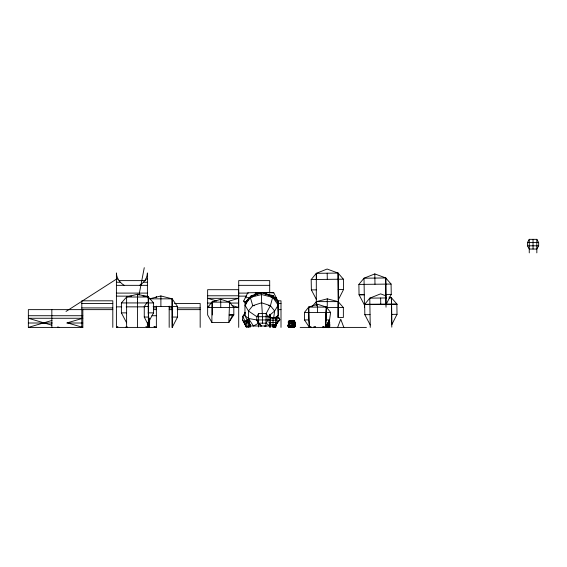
<?xml version="1.0" encoding="UTF-8"?>
<svg xmlns="http://www.w3.org/2000/svg" width="567" height="567" viewBox="0 0 567 567"><rect width="100%" height="100%" fill="white"/><g stroke="black" fill="none" stroke-linecap="round" stroke-linejoin="round"><path stroke-width="0.85" d="M126.611 327.372L126.611 322.793L121.388 312.864L121.395 302.934L126.618 297.009L137.498 294.23L148.37 297.009L153.593 302.934L153.586 312.864L149.043 321.078L149.043 327.365L148.37 327.471L148.37 312.552M126.611 322.793L126.618 297.009L148.37 297.009L148.497 327.365M137.49 302.934L137.498 294.223L137.498 299.468M148.37 302.934L148.37 297.03M246.149 303.21L246.149 301.559L251.372 295.634L261.408 293.061M276.306 319.327L278.199 315.628L278.347 301.559L273.124 295.634L263.088 293.061M288.631 322.283L288.39 325.097L289.453 327.173L293.982 327.173L295.046 325.097L295.074 322.283L294.025 321.099L291.743 320.461L289.581 321.319L288.39 322.992L288.39 325.097L290.098 327.173L291.183 326.635L293.337 327.173L295.046 322.992L294.025 321.099L289.68 321.099L288.631 322.283L289.673 322.283M291.757 321.298L291.856 320.546L289.68 321.099L288.39 322.992L290.928 325.727L294.216 325.805L294.216 326.308L293.933 326.812L292.749 326.812L292.246 325.274L293.961 321.454L291.714 320.879L289.468 321.454L289.95 324.175L289.099 324.175L289.099 325.671L289.673 327.173M294.202 327.4L295.031 325.926L294.393 327.407L294.436 326.712M316.386 305.131L316.393 301.623L327.265 298.844L338.145 301.623L343.368 307.548L343.361 317.477L338.01 317.477L338.145 301.623L316.393 301.623L312.325 306.23M327.265 307.548L327.272 298.837M329.335 325.415L328.683 327.655L328.683 326.875L329.25 326.897L329.817 326.025L329.257 325.252M329.526 323.275L329.526 321.744L328.513 320.369M338.145 317.477L338.145 301.623M147.207 302.317L144.266 306.499L144.266 317.052L149.56 327.407L149.589 318.774M149.043 321.078L148.235 312.864L148.37 297.009L148.37 309.1M149.56 327.407L149.638 318.774M250.253 324.26L250.238 325.99L272.897 325.99L273.655 324.508M323.601 326.741L323.778 327.641L323.573 326.875L323.778 327.641L322.928 326.769M270.842 323.736L269.679 325.99L269.736 324.317L269.679 325.982L266.185 323.176L258.609 323.176L253.463 325.99L248.481 318.491L244.944 315.628L244.944 305.081L246.149 301.559L251.372 295.634L253.881 295.634M269.977 317.768L270.083 314.685M294.982 322.176L294.16 320.532L288.957 320.532L288.135 322.184L288.957 323.594L287.901 325.933L288.638 327.35L288.964 326.698L289.17 327.393L289.312 326.684L288.894 327.343L288.646 326.592M294.401 324.749L294.975 324.763L294.479 323.672L295.074 322.283L294.393 327.407L295.372 325.94L294.861 324.218L293.444 324.175L293.486 323.112L291.714 322.538L289.95 323.112L289.099 324.175M148.37 326.372L148.724 317.796M295.031 325.926L294.578 326.613C294.72 328.413 294.748 324.636 292.466 326.308M293.437 324.175L293.486 323.112L289.95 323.112M328.91 326.883L328.64 327.584M261.685 292.437L262.252 292.848L261.685 292.437L250.876 296.725L244.944 305.081L248.481 311L256.794 316.705L268 316.705L273.563 318.491L278.199 315.628L277.958 302.572L272.635 296.47L261.685 292.437C260.919 302.707 262.925 312.906 262.393 323.176M294.528 327.357L294.564 326.712M329.484 326.011L328.754 327.591L328.343 326.861L328.456 327.641L328.569 326.868M328.527 327.584L328.817 325.982M328.796 326.883L328.683 327.655M272.621 325.678L272.855 327.088L275.619 326.897L275.824 323.927M294.323 326.705L294.273 327.343L293.855 326.684L293.975 327.393L294.861 324.218L294.464 326.592L293.741 326.238L294.634 326.599L295.372 325.94L294.479 323.672L295.046 325.097L294.117 325.671L292.501 326.181L289.099 325.671L289.95 325.671L290.098 327.173M294.039 327.336L294.089 326.698M294.16 327.343L294.202 326.698M294.684 325.912L294.578 326.613L295.372 325.94L294.599 325.905M269.743 317.619L270.005 314.111L270.041 317.768M325.649 319.916L326.386 307.101L317.548 304.224L308.703 307.101L304.458 312.424L304.458 319.916L309.44 327.407L308.703 307.101L326.386 307.101L330.632 312.424L329.54 319.916L325.649 327.407L325.649 319.916L329.54 319.916M270.615 295.634L273.124 295.634L270.409 305.684L266.185 313.473L265.902 326.5L264.229 325.99M248.842 327.081L249.551 323.551L248.842 327.081L246.17 326.883L242.506 319.788L242.818 316.393L245.305 312.275L244.866 313.714M264.187 293.982L264.392 292.459L273.776 292.77L277.894 301.02M274.938 327.173L275.619 326.897L276.157 323.112L279.836 319.816L278.673 317.017M273.563 318.491L274.655 311L278.199 305.081L272.805 297.406L261.571 294.535L250.338 297.406L252.726 305.684L248.481 311L248.481 318.491L250.238 325.99L244.944 315.628M276.675 320.525L277.61 315.507M328.988 327.598L329.25 326.897L328.669 326.372L328.938 326.755L329.073 325.997M138.979 295.194L144.266 267.681M277.235 322.091L275.619 326.897M139.652 285.343C144.082 282.572 147.243 278.284 147.399 272.947L147.399 297.803M294.464 326.592L294.316 325.77L293.982 327.173M288.546 325.252L288.95 324.43L288.461 324.43L287.901 325.933L288.752 327.407L288.964 326.698M245.022 314.246L242.818 316.393L245.001 321.361L244.49 323.162L249.367 322.517M289.007 327.336L287.965 325.252L288.631 324.274L288.553 322.566L289.581 321.319L291.849 321.099M277.398 322.148L275.725 325.798M328.47 327.343L329.796 324.997L329.526 321.744L328.513 321.744M155.989 297.632L156.372 296.456M272.855 327.088L273.946 324.551M256.745 294.082L257.298 292.459L265.236 292.452L267.312 294.819M290.531 321.439L290.864 320.468L292.452 320.461M337.634 327.407L340.739 319.207L343.836 327.407M278 305.152L278.347 301.559M326.776 326.776L326.776 325.196L327.981 322.701L328.81 323.927L328.81 325.664L327.981 327.4L325.742 326.776M245.724 304.564L243.668 301.034L247.786 292.785L264.392 292.459L265.413 293.848M274.01 327.138L276.157 323.112L276.909 323.743L279.836 319.816L276.937 316.322M316.308 299.312L311.361 289.879L311.191 279.552L316.308 273.329L327.116 269.034L338.067 273.074L343.389 279.177L343.559 289.496L338.293 299.886L338.336 302.331M364.446 305.018L359.053 294.755L358.883 284.428L364.007 278.206L374.815 273.918L385.758 277.95L391.081 284.053L391.251 294.379L385.985 304.762L386.028 307.215M389.182 297.03L391.528 297.895L396.85 303.997L397.028 314.316L391.754 324.707L391.797 327.152M172.219 327.407L177.521 317.052L177.521 306.499L172.127 298.83L160.893 295.953L149.66 298.83L172.127 298.83L172.219 327.407L172.127 298.83M294.464 325.366L295.074 324.274L294.996 322.488L293.933 321.269L291.743 320.461L291.714 326.635M266.185 323.176L268 319.944L268 316.705L266.185 313.473L258.609 313.473L256.794 316.705L256.794 319.944L258.169 323.367L261.571 325.99L258.609 323.176L256.794 319.944L248.481 318.491M269.112 320.178L270.388 317.91L275.704 317.91L276.98 320.178L276.98 322.453L275.704 324.721L270.388 324.721L269.112 322.453L269.112 320.178L276.98 320.178M292.246 327.173L292.246 325.274L291.183 325.274L291.126 326.663M292.466 325.805L292.749 325.295L293.933 325.295L294.216 325.805M292.246 326.635L292.501 326.181M527.445 242.577L529.259 239.338L536.836 239.338L538.65 242.577L538.65 245.809L536.836 249.048L529.259 249.048L527.445 245.809L527.445 242.577L538.65 242.577M276.483 318.583L277.369 317.073M294.344 326.294L294.861 324.218M273.124 295.655L272.635 296.47L273.124 295.634L272.635 296.47L263.045 293.132M233.817 314.869L228.834 322.453L211.888 322.453L207.642 314.961L207.642 289.687L238.629 289.687L238.629 307.463L207.642 307.463L211.888 302.147L220.733 299.27L229.571 302.147L233.817 307.463L233.817 314.869L229.111 314.961L232.725 314.961L228.834 322.453L229.571 302.147L211.888 302.147L211.888 322.453M326.259 326.776L326.259 325.727L327.024 325.727L329.796 322.559L328.647 320.78L328.647 321.964M323.849 327.4L324.26 326.833L324.267 327.4M255.256 295.244L257.298 292.459L264.392 292.459M289.78 321.51L290.864 320.468L290.148 321.439L288.461 321.51M252.549 296.711L250.876 296.725L245.759 302.948L245.787 304.67M254.101 295.074L256.319 292.459L257.298 292.459L257.624 294.748M212.412 302.147L212.356 314.961M329.817 326.025L329.044 326.776L329.817 326.025L329.151 325.997L329.101 326.762L328.229 326.358M268 316.705L274.655 311L270.409 305.684L261.571 302.806L252.726 305.684L254.498 305.684M277.199 322.056L279.836 319.816M293.337 327.173L292.501 325.727L294.337 324.175L293.486 323.112L293.486 324.175M246.22 323.098L247.446 326.833L248.615 326.79L247.949 323.034L245.001 321.361L247.566 319.604M325.742 326.252L327.024 326.252L329.796 324.997M124.152 285.343C119.722 282.572 116.561 278.284 116.405 272.947L116.405 327.407L117.886 326.429M66.006 311.453L116.405 279.148L117.794 279.148M324.537 327.4L325.678 326.805M127.015 326.79L125.385 327.407L127.015 326.925M309.355 326.528L309.355 327.407L310.907 326.819M112.805 309.632L28.35 309.632L28.35 327.407L52.001 320.433M207.642 307.463L209.301 306.974M227.218 301.694L238.629 298.32L207.642 298.32L216.615 300.971M309.355 327.407L310.9 326.953L310.9 327.407M249.005 321.432L245.001 321.361L248.204 320.433M289.68 325.876L288.405 326.245L288.993 326.578M270.388 319.32L268 319.944L256.794 319.944M292.515 321.227L294.025 321.099L291.856 320.546M323.551 327.648L323.268 326.755M288.298 326.606L288.206 325.295L288.936 327.4M292.501 325.727L294.117 325.671L293.415 325.671M260.324 325.99L260.841 325.968M290.665 320.468L292.281 320.468L292.997 321.439M273.896 297.718L276.285 297.675M316.308 305.826L316.308 273.329L338.067 273.074L338.293 299.886L338.067 273.074M385.758 277.95L385.985 304.762L385.758 277.95L364.007 278.206L364.489 307.463M311.191 279.552L343.389 279.177M358.883 284.428L391.081 284.053M338.208 289.56L343.559 289.496M364.276 294.691L359.053 294.755L364.446 294.755M385.9 294.436L391.251 294.379M386.51 297.951L369.776 298.15L364.659 304.373L364.829 314.699L370.223 324.962M389.019 297.923L391.528 297.895L391.754 324.707L391.528 297.895M396.85 303.997L364.659 304.373L397.24 304.373M364.829 314.699L370.045 314.635M391.669 314.38L397.028 314.316M245.001 321.361L248.034 321.326M527.445 245.809L538.65 245.809M146.01 279.148L147.399 279.148M119.063 280.622L145.627 280.622M116.405 282.246L120.36 282.246M143.444 282.246L147.399 282.246M116.405 285.343L147.399 285.343M238.707 285.343L269.694 285.343M311.361 289.879L316.308 289.879M116.405 293.096L147.399 293.096M238.707 293.096L248.445 293.096M207.642 295.783L238.629 295.783M116.405 296.13L131.459 296.13M142.969 296.13L147.399 296.13M238.707 296.13L246.673 296.13M245.277 297.682L250.224 297.682M277.469 300.815L281.005 300.815L281.005 327.407M121.395 302.934L153.593 302.934M207.642 303.062L211.158 303.062M229.855 303.062L238.629 303.062M81.811 303.501L112.805 303.501M174.494 303.501L200.172 303.501L200.172 327.407M278.354 303.501L281.005 303.501M268.645 305.684L270.409 305.684M144.266 306.499L148.866 306.499M153.111 306.499L177.521 306.499M116.405 306.853L121.721 306.853M126.15 306.853L144.741 306.853M325.451 307.548L343.368 307.548M81.811 307.909L112.805 307.909M153.714 307.909L156.372 307.909M169.179 307.909L172.722 307.909M177.152 307.909L200.172 307.909M153.714 309.632L156.372 309.632M169.179 309.632L172.722 309.632M177.152 309.632L200.172 309.632M278.354 309.632L281.005 309.632M304.458 312.424L330.632 312.424M121.388 312.864L126.611 312.864M148.235 312.864L153.586 312.864M28.35 315.727L82.832 315.727M151.949 315.727L156.372 315.727M144.266 317.052L148.838 317.052M172.127 317.052L177.521 317.052M304.458 319.916L308.703 319.916L309.44 327.407M269.112 322.453L276.98 322.453M28.35 323.006L52.313 323.006M82.832 323.006L66.764 323.006L82.832 318.264L28.35 318.264L51.873 325.21M328.81 323.927L327.981 323.927L327.981 322.701M326.259 325.196L326.776 325.196L326.776 327.4M327.981 325.664L328.81 325.664M147.944 327.365L149.043 327.365M28.35 327.407L82.832 327.407L82.832 309.632M116.405 327.407L156.372 327.407L156.372 306.145M300.17 327.407L366.424 327.407M293.741 325.749L294.316 325.77M264.64 292.437L273.776 292.77M292.331 320.461L294.16 320.532M289.843 326.273L288.405 326.245L289.17 325.72L289.673 326.259M273.195 326.805L274.35 326.854M250.876 296.725L252.521 296.832M271.104 297.285L272.805 297.406M292.494 321.347L293.961 321.454M314.005 326.953L315.55 327.407L315.55 326.528M232.002 305.507L238.629 307.463M154.713 326.918L156.372 327.407L153.926 326.486M67.331 322.836L82.832 327.407M57.678 326.918L59.337 327.407M386.056 295.875L380.585 293.862L369.776 298.15L370.258 327.407M313.998 326.819L315.55 327.407M243.668 301.034L246.631 302.374M211.888 302.147L212.625 302.587M145.917 326.429L147.399 327.407L147.399 322.269M288.702 327.35L288.731 326.705M246.73 327.152L246.17 326.883L244.873 323.722L246.362 326.472M328.413 320.568L329.455 321.978M242.506 319.788L244.476 323.07M290.928 326.181L291.183 326.635M288.376 326.72L288.752 327.407M323.006 326.897L323.367 327.655L323.346 326.883M329.129 321.106L329.441 321.85M328.484 325.968L328.768 326.748M269.375 324.303L269.679 325.99M289.078 326.691L289.127 327.336M323.686 326.868L323.736 327.577M323.573 326.875L323.622 327.584M277.958 302.572L278.34 311.489M380.655 298.022L380.755 304.181M374.815 273.918L374.985 284.237M327.187 273.202L327.294 279.361M316.308 273.329L316.414 279.488M294.996 322.488L295.031 324.551L293.982 327.124M288.553 322.566L288.589 324.629M536.836 239.338L536.836 252.868M533.044 239.338L533.044 249.048M529.259 239.338L529.259 252.868M317.548 304.224L317.548 312.424M308.703 307.101L308.703 319.916M294.16 325.912L294.16 327.173M293.933 325.295L293.933 327.407M293.337 325.295L293.337 326.812M292.749 325.295L292.749 327.407M292.281 320.468L292.281 321.439M291.183 325.274L291.183 327.173M290.864 320.468L290.864 321.439M275.704 317.91L275.704 327.407M273.797 324.416L273.797 325.99M273.046 317.91L273.046 324.721M270.388 317.91L270.388 327.407M269.694 293.096L269.694 280.622L238.707 280.622L238.707 327.407M269.679 324.317L269.694 327.407M258.609 313.473L258.609 327.003M250.019 324.87L250.019 327.407M220.733 299.27L220.733 307.463M169.179 306.145L169.179 327.407M160.893 295.953L160.893 306.499M137.498 302.083L137.498 327.407M112.805 327.407L112.805 300.815L81.811 300.815L81.811 327.407M51.838 309.632L51.838 327.407M326.386 307.101L325.649 327.407L326.386 307.101M329.023 326.89L328.995 327.598L329.03 326.89M288.638 327.35L288.603 326.712L288.638 327.35M323.261 327.598L323.218 326.89L323.261 327.598"/></g></svg>
